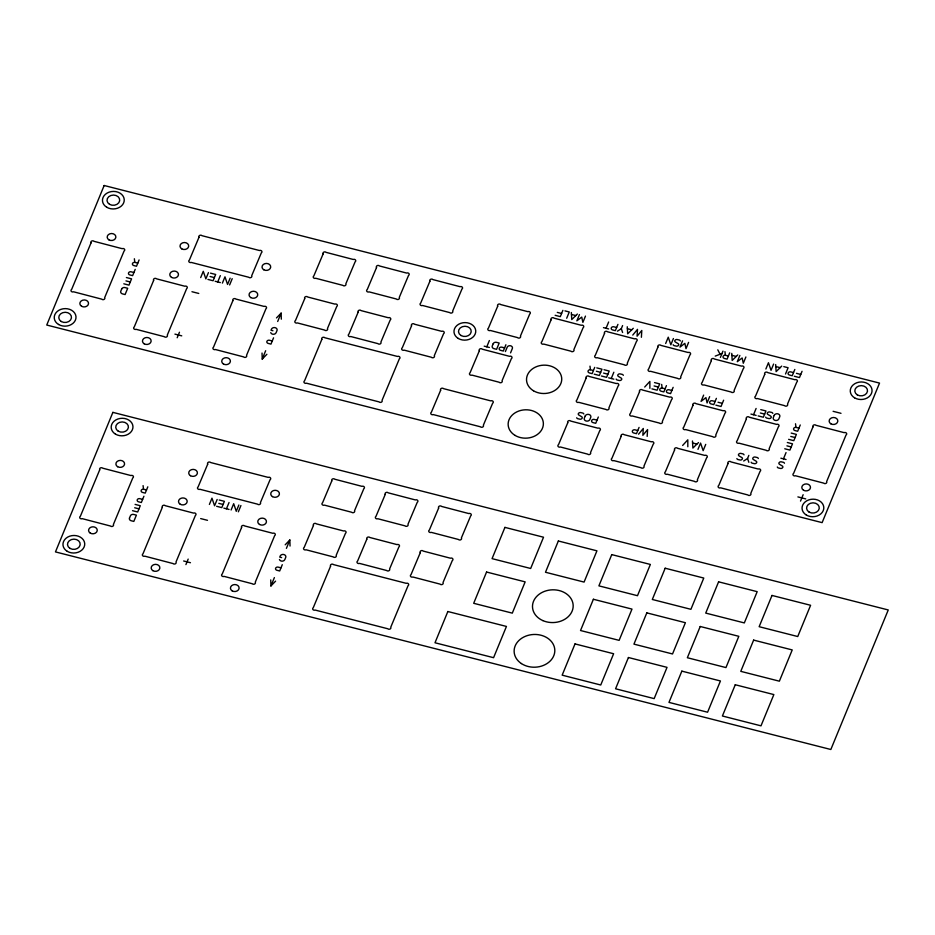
<?xml version="1.0" encoding="UTF-8"?>
<svg xmlns="http://www.w3.org/2000/svg" width="935" height="935" viewBox="0 0 935 935"><rect width="100%" height="100%" fill="white"/><g stroke="black" fill="none" stroke-linecap="round" stroke-linejoin="round"><path stroke-width="1.4" d="M641.387 337.29L641.807 330.464L637.074 336.191L637.506 329.365L632.761 335.092M647.172 436.4L647.593 429.574L642.859 435.301L643.292 428.475L638.547 434.202M135.201 269.373L132.618 275.65L129.778 274.925A2.045 1.648 -2.2 0 1 128.562 272.88A2.045 1.648 -2.2 0 1 131.064 271.793L133.904 272.517M139.093 259.953L136.51 266.241L133.67 265.517A2.045 1.648 -2.2 0 1 134.57 262.326L137.807 263.097M200.686 277.578L203.269 271.302L205.852 278.899L208.435 272.623M177.194 337.745L179.462 332.229M217.738 281.926L220.321 275.65M222.39 283.106L224.973 276.83L227.556 284.427L230.139 278.151M129.509 518.002L130.397 515.84A2.63 2.115 -2.2 0 1 133.728 514.46L136.405 515.138L133.822 521.414L131.145 520.737A2.723 2.197 -2.2 0 1 129.509 518.013M229.624 284.953L232.207 278.677M143.92 496.24L141.337 502.516L138.485 501.791A2.045 1.648 -2.2 0 1 137.281 499.746A2.045 1.648 -2.2 0 1 139.782 498.659L142.623 499.383M147.812 486.831L145.229 493.107L142.389 492.383A2.045 1.648 -2.2 0 1 143.277 489.192L146.526 489.963M262.034 353.044L262.221 359.087L265.657 350.73M277.683 321.488L281.131 313.132L281.318 319.162M273.558 337.827L270.975 344.115L268.135 343.39A2.045 1.648 -2.2 0 1 266.919 341.345A2.045 1.648 -2.2 0 1 269.42 340.246L272.26 340.971M209.393 504.444L211.976 498.168L214.571 505.765L217.154 499.489M185.913 564.611L188.18 559.095M226.457 508.792L229.04 502.516M231.109 509.984L233.692 503.696L236.274 511.293L238.857 505.017M238.343 511.819L240.926 505.543M270.741 579.91L270.928 585.953L274.376 577.596M286.402 548.354L289.85 539.998L290.037 546.04M282.276 564.693L279.694 570.981L276.842 570.256A2.045 1.648 -2.2 0 1 275.638 568.211A2.045 1.648 -2.2 0 1 278.139 567.113L280.979 567.837M486.784 346.815L489.367 340.539M505.905 344.746L503.322 351.034L500.482 350.309A2.045 1.648 -2.2 0 1 499.267 348.264A2.045 1.648 -2.2 0 1 501.768 347.166L504.619 347.89M505.391 351.56L507.167 347.236A2.723 2.186 -2.2 0 1 510.615 345.798A2.723 2.186 -2.2 0 1 512.333 348.545L510.557 352.869M562.893 310.35L560.31 316.626L555.145 315.305M566.692 318.251L569.275 311.974L564.962 310.876M579.431 314.569L576.848 320.845L581.734 317.082L582.879 322.376L585.462 316.1M606.055 328.29L608.638 322.002M594.718 367.361L592.135 373.638L589.295 372.913A2.045 1.648 -2.2 0 1 590.184 369.722L593.421 370.494M617.942 324.375L615.359 330.651L612.519 329.926A2.045 1.648 -2.2 0 1 611.303 327.893A2.045 1.648 -2.2 0 1 613.816 326.794L616.656 327.519M617.427 331.189L621.308 328.699L622.593 325.567M611.256 378.511L613.839 372.235M598.318 417.01L595.735 423.298L592.883 422.573A2.045 1.648 -2.2 0 1 591.68 420.528A2.045 1.648 -2.2 0 1 594.181 419.429L597.021 420.154M665.673 343.484L668.256 337.196L670.839 344.793L673.422 338.517M639.072 427.4L636.49 433.676L633.638 432.952A2.045 1.648 -2.2 0 1 632.434 430.906A2.045 1.648 -2.2 0 1 634.935 429.819L637.775 430.544M682.562 340.843L679.979 347.13L684.852 343.355L686.01 348.661L688.592 342.385M666.421 385.629L663.838 391.905L660.987 391.181A2.045 1.648 -2.2 0 1 661.887 387.99L665.124 388.761M673.142 387.335L670.559 393.612L667.707 392.887A2.045 1.648 -2.2 0 1 666.503 390.853A2.045 1.648 -2.2 0 1 669.004 389.755L671.844 390.479M703.634 395.108L701.051 401.384L705.937 397.62L707.082 402.927L709.665 396.65M720.382 357.415L722.965 351.139M729.686 352.857L727.103 359.133L724.263 358.409A2.045 1.648 -2.2 0 1 725.151 355.218L728.388 355.99M716.385 398.357L713.802 404.633L710.962 403.908A2.045 1.648 -2.2 0 1 709.747 401.875A2.045 1.648 -2.2 0 1 712.248 400.776L715.1 401.501M697.978 449.349L700.56 443.073L703.143 450.67L705.726 444.382M739.854 355.44L737.271 361.716L742.145 357.953L743.302 363.259L745.885 356.983M723.62 400.203L721.037 406.48L715.871 405.159M765.87 369.009L768.453 362.733L771.036 370.33L773.619 364.054M764.772 374.222L755.538 396.101A1.812 1.461 -2.2 0 0 757.455 398.544L784.477 405.615A1.812 1.461 -2.2 0 0 787.539 404.025L796.772 382.134A1.812 1.461 -2.2 0 0 794.855 379.703L767.834 372.633A1.812 1.461 -2.2 0 0 764.772 374.222M753.528 414.731L756.111 408.455M743.676 461.002L747.556 458.512L748.841 455.38M785.517 374.012L788.1 367.735L783.787 366.637M794.82 369.454L792.237 375.73L789.385 375.005A2.045 1.648 -2.2 0 1 788.182 372.96A2.045 1.648 -2.2 0 1 790.683 371.873L793.523 372.586M802.055 371.288L799.472 377.576L794.306 376.256M783.46 458.863L786.043 452.575M800.255 424.981L797.672 431.257L794.832 430.532A2.045 1.648 -2.2 0 1 795.72 427.342L798.969 428.125M800.512 501.102L803.142 494.72M644.706 387.032L649.872 381.41L649.883 388.352M682.644 445.446L687.809 439.824L687.809 446.755M276.479 317.935L281.131 313.132M262.221 359.087L266.872 354.283M285.198 544.801L289.85 539.998M270.928 585.953L275.58 581.149M577.374 314.031L571.764 319.548L571.343 312.5M633.287 328.29L627.677 333.795L627.256 326.747M737.785 354.914L732.187 360.431L731.754 353.383M698.492 442.547L692.893 448.052L692.461 441.004M781.718 366.111L776.12 371.627L775.688 364.58M715.217 356.106L721.995 353.512M571.484 314.464L575.785 315.562M627.397 328.711L631.698 329.81M731.895 355.347L736.207 356.445M775.84 366.543L780.141 367.642M557.295 312.395L561.608 313.494M796.456 373.334L800.757 374.432M603.472 327.624L608.638 328.945M833.108 411.318L840.997 413.317M596.787 367.887L601.953 369.196L599.37 375.484L594.204 374.164M604.022 369.722L609.188 371.043L606.605 377.319L601.439 376.01M654.535 382.59L659.701 383.911L657.118 390.187L651.94 388.878M760.763 409.635L765.94 410.956L763.357 417.232L758.18 415.911M596.355 371.242L600.667 372.34M603.589 373.088L607.902 374.187M654.103 385.956L658.404 387.055M718.022 402.249L722.334 403.347M760.342 413.001L764.643 414.088M210.504 273.149L215.669 274.458L213.086 280.745L207.921 279.425M484.201 346.16L489.367 347.469M608.673 377.845L613.839 379.166M750.945 414.076L756.111 415.385M210.071 276.503L214.384 277.601M215.155 281.271L220.321 282.58M791.209 433.08L796.386 434.401L793.792 440.677L788.626 439.356M790.776 436.446L795.089 437.545M787.34 442.5L792.506 443.821L789.923 450.097L784.757 448.777M191.956 291.72L198.769 293.45M126.389 277.531L131.566 278.852L128.983 285.128L123.806 283.808M786.908 445.855L791.209 446.953M125.968 280.897L130.269 281.996M780.877 458.197L786.043 459.517M272.938 330.733L271.033 330.254L271.466 329.202A2.91 2.337 -2.2 0 1 275.147 327.671A2.91 2.337 -2.2 0 1 276.982 330.604L276.117 332.708A2.805 2.256 -2.2 0 1 270.729 332.638M692.601 442.968L696.914 444.067M174.927 334.122L181.741 335.852M797.894 496.906L805.771 498.916M219.222 500.015L224.388 501.324L221.805 507.611L216.628 506.291M218.79 503.369L223.091 504.468M223.874 508.137L229.04 509.446M200.674 518.586L207.488 520.316M135.107 504.397L140.273 505.718L137.69 511.994L132.525 510.685M134.675 507.763L138.988 508.862M281.645 557.599L279.752 557.12L280.184 556.068A2.91 2.337 -2.2 0 1 283.866 554.537A2.91 2.337 -2.2 0 1 285.701 557.47L284.836 559.574A2.805 2.256 -2.2 0 1 279.436 559.504M183.646 560.988L190.448 562.718M717.799 349.819L720.067 354.26M747.556 458.512L748.841 462.311M621.308 328.699L622.605 332.498M795.521 423.777L795.954 427.353M724.952 351.642L725.373 355.218M661.676 384.414L662.109 388.002M589.985 366.146L590.406 369.722M134.359 258.75L134.792 262.326M143.078 485.616L143.511 489.192M616.177 379.072A2.151 1.73 -2.2 0 0 617.123 380.007L619.554 380.545A2.431 1.952 -2.2 0 0 621.05 380.159L621.658 379.493A1.66 1.332 -2.2 0 0 621.085 378.009L618.409 376.396A1.66 1.332 -2.2 0 1 617.836 374.923L618.444 374.245A2.431 1.963 -2.2 0 1 619.928 373.86L622.371 374.409A2.162 1.741 -2.2 0 1 623.318 375.344M758.32 458.489A2.162 1.741 -2.2 0 0 757.373 457.554L754.931 457.005A2.431 1.963 -2.2 0 0 753.435 457.39L752.839 458.068A1.671 1.344 -2.2 0 0 753.411 459.552L756.088 461.154A1.66 1.332 -2.2 0 1 756.66 462.638L756.053 463.304A2.431 1.952 -2.2 0 1 754.557 463.69L752.114 463.152A2.162 1.741 -2.2 0 1 751.167 462.217M673.165 344.699A2.151 1.73 -2.2 0 0 674.112 345.634L676.554 346.172A2.431 1.952 -2.2 0 0 678.05 345.786L678.658 345.12A1.66 1.332 -2.2 0 0 678.085 343.636L675.409 342.035A1.66 1.332 -2.2 0 1 674.836 340.55L675.432 339.884A2.431 1.963 -2.2 0 1 676.928 339.487L679.371 340.036A2.162 1.741 -2.2 0 1 680.318 340.971M777.312 466.997A2.162 1.741 -2.2 0 0 778.259 467.932L780.702 468.482A2.431 1.952 -2.2 0 0 782.186 468.096L782.794 467.418A1.66 1.332 -2.2 0 0 782.221 465.946L779.545 464.333A1.671 1.344 -2.2 0 1 778.972 462.848L779.58 462.182A2.431 1.963 -2.2 0 1 781.064 461.796L783.507 462.334A2.162 1.741 -2.2 0 1 784.453 463.269M576.696 417.746A2.162 1.741 -2.2 0 0 577.643 418.681L580.086 419.231A2.431 1.952 -2.2 0 0 581.57 418.833L582.178 418.167A1.66 1.332 -2.2 0 0 581.605 416.694L578.929 415.082A1.671 1.344 -2.2 0 1 578.356 413.597L578.964 412.931A2.431 1.963 -2.2 0 1 580.448 412.534L582.891 413.083A2.162 1.741 -2.2 0 1 583.837 414.018M744.026 454.842A2.162 1.741 -2.2 0 0 743.068 453.907L740.637 453.358A2.431 1.963 -2.2 0 0 739.141 453.755L738.533 454.422A1.671 1.344 -2.2 0 0 739.106 455.906L741.782 457.507A1.66 1.332 -2.2 0 1 742.355 458.992L741.747 459.658A2.431 1.952 -2.2 0 1 740.263 460.043L737.82 459.506A2.162 1.741 -2.2 0 1 736.874 458.571M765.683 417.127A2.151 1.73 -2.2 0 0 766.63 418.062L769.073 418.611A2.431 1.952 -2.2 0 0 770.557 418.225L771.165 417.548A1.66 1.332 -2.2 0 0 770.592 416.075L767.915 414.462A1.66 1.332 -2.2 0 1 767.343 412.99L767.951 412.312A2.431 1.963 -2.2 0 1 769.435 411.926L771.878 412.464A2.162 1.741 -2.2 0 1 772.824 413.399M493.189 343.741L492.289 345.903A2.735 2.197 -2.2 0 0 493.937 348.638L496.602 349.316L499.185 343.04L496.508 342.35A2.63 2.115 -2.2 0 0 493.189 343.741M121.69 288.973L120.802 291.136A2.723 2.197 -2.2 0 0 122.438 293.87L125.103 294.548L127.686 288.272L125.009 287.583A2.63 2.115 -2.2 0 0 121.69 288.973M104.159 185.504L46.75 325.041L822.122 522.63L879.531 383.093L104.159 185.504M91.011 242.913L71.668 289.359A1.812 1.461 -2.2 0 0 73.584 291.802L101.646 299.13A1.812 1.461 -2.2 0 0 104.708 297.552L124.039 251.106A1.812 1.461 -2.2 0 0 122.123 248.663L94.073 241.335A1.812 1.461 -2.2 0 0 91.011 242.913M153.62 280.453L134.278 326.899A1.812 1.461 -2.2 0 0 136.194 329.33L164.256 336.67A1.812 1.461 -2.2 0 0 167.307 335.081L186.649 288.635A1.812 1.461 -2.2 0 0 184.733 286.203L156.671 278.864A1.812 1.461 -2.2 0 0 153.62 280.453M112.878 412.37L55.469 551.907L830.841 749.496L888.25 609.959L112.878 412.37M99.729 469.779L80.387 516.225A1.812 1.461 -2.2 0 0 82.303 518.668L110.365 525.996A1.812 1.461 -2.2 0 0 113.416 524.418L132.758 477.972A1.812 1.461 -2.2 0 0 130.842 475.529L102.78 468.201A1.812 1.461 -2.2 0 0 99.729 469.779M198.98 237.291L189.408 260.012A1.812 1.461 -2.2 0 0 191.324 262.443L248.675 277.239A1.812 1.461 -2.2 0 0 251.725 275.661L261.309 252.929A1.812 1.461 -2.2 0 0 259.392 250.498L202.042 235.702A1.812 1.461 -2.2 0 0 198.991 237.291M232.873 300.649L213.542 347.095A1.812 1.461 -2.2 0 0 215.459 349.526L243.509 356.866A1.812 1.461 -2.2 0 0 246.571 355.277L265.914 308.83A1.812 1.461 -2.2 0 0 263.997 306.4L235.936 299.071A1.812 1.461 -2.2 0 0 232.885 300.649M162.339 507.319L142.997 553.765A1.812 1.461 -2.2 0 0 144.913 556.196L172.975 563.536A1.812 1.461 -2.2 0 0 176.025 561.947L195.368 515.501A1.812 1.461 -2.2 0 0 193.452 513.07L165.39 505.73A1.812 1.461 -2.2 0 0 162.339 507.319M207.699 464.157L198.126 486.878A1.812 1.461 -2.2 0 0 200.043 489.309L257.394 504.117A1.812 1.461 -2.2 0 0 260.444 502.527L270.028 479.807A1.812 1.461 -2.2 0 0 268.111 477.364L210.761 462.568A1.812 1.461 -2.2 0 0 207.699 464.157M304.728 298.616L295.495 320.495A1.812 1.461 -2.2 0 0 297.412 322.937L324.433 330.008A1.812 1.461 -2.2 0 0 327.495 328.419L336.729 306.528A1.812 1.461 -2.2 0 0 334.812 304.097L307.779 297.026A1.812 1.461 -2.2 0 0 304.728 298.616M323.101 253.958L313.868 275.848A1.812 1.461 -2.2 0 0 315.785 278.279L342.806 285.35A1.812 1.461 -2.2 0 0 345.856 283.772L355.101 261.882A1.812 1.461 -2.2 0 0 353.185 259.451L326.151 252.38A1.812 1.461 -2.2 0 0 323.101 253.958M241.592 527.515L222.261 573.961A1.812 1.461 -2.2 0 0 224.178 576.404L252.228 583.732A1.812 1.461 -2.2 0 0 255.29 582.154L274.621 535.708A1.812 1.461 -2.2 0 0 272.704 533.266L244.654 525.938A1.812 1.461 -2.2 0 0 241.592 527.515M321.85 339.358L304.576 380.779A1.812 1.461 -2.2 0 0 306.493 383.21L379.002 401.875A1.812 1.461 -2.2 0 0 382.064 400.297L399.339 358.865A1.812 1.461 -2.2 0 0 397.41 356.434L324.901 337.769A1.812 1.461 -2.2 0 0 321.85 339.358M358.14 312.22L348.907 334.111A1.812 1.461 -2.2 0 0 350.824 336.542L377.845 343.613A1.812 1.461 -2.2 0 0 380.907 342.035L390.14 320.144A1.812 1.461 -2.2 0 0 388.224 317.713L361.202 310.642A1.812 1.461 -2.2 0 0 358.14 312.22M376.513 267.574L367.28 289.453A1.812 1.461 -2.2 0 0 369.196 291.895L396.218 298.966A1.812 1.461 -2.2 0 0 399.28 297.377L408.513 275.498A1.812 1.461 -2.2 0 0 406.596 273.055L379.575 265.984A1.812 1.461 -2.2 0 0 376.513 267.574M313.447 525.482L304.214 547.361A1.812 1.461 -2.2 0 0 306.131 549.803L333.152 556.874A1.812 1.461 -2.2 0 0 336.203 555.285L345.436 533.394A1.812 1.461 -2.2 0 0 343.519 530.963L316.498 523.892A1.812 1.461 -2.2 0 0 313.447 525.482M331.82 480.824L322.587 502.714A1.812 1.461 -2.2 0 0 324.503 505.145L351.525 512.216A1.812 1.461 -2.2 0 0 354.575 510.639L363.808 488.748A1.812 1.461 -2.2 0 0 361.892 486.317L334.87 479.246A1.812 1.461 -2.2 0 0 331.82 480.824M411.552 325.836L402.319 347.715A1.812 1.461 -2.2 0 0 404.236 350.158L431.257 357.228A1.812 1.461 -2.2 0 0 434.319 355.639L443.552 333.76A1.812 1.461 -2.2 0 0 441.636 331.317L414.614 324.246A1.812 1.461 -2.2 0 0 411.552 325.836M429.925 281.178L420.692 303.069A1.812 1.461 -2.2 0 0 422.608 305.5L449.63 312.57A1.812 1.461 -2.2 0 0 452.692 310.993L461.925 289.102A1.812 1.461 -2.2 0 0 460.008 286.671L432.987 279.6A1.812 1.461 -2.2 0 0 429.925 281.178M330.558 566.224L313.295 607.645A1.812 1.461 -2.2 0 0 315.212 610.076L387.721 628.741A1.812 1.461 -2.2 0 0 390.772 627.163L408.046 585.731A1.812 1.461 -2.2 0 0 406.129 583.3L333.62 564.635A1.812 1.461 -2.2 0 0 330.569 566.224M366.859 539.086L357.626 560.977A1.812 1.461 -2.2 0 0 359.543 563.408L386.564 570.479A1.812 1.461 -2.2 0 0 389.615 568.901L398.859 547.01A1.812 1.461 -2.2 0 0 396.943 544.579L369.909 537.508A1.812 1.461 -2.2 0 0 366.859 539.086M385.232 494.44L375.999 516.33A1.812 1.461 -2.2 0 0 377.915 518.761L404.937 525.832A1.812 1.461 -2.2 0 0 407.987 524.243L417.232 502.364A1.812 1.461 -2.2 0 0 415.315 499.921L388.282 492.85A1.812 1.461 -2.2 0 0 385.232 494.44M440.63 390.281L431.397 412.171A1.812 1.461 -2.2 0 0 433.314 414.602L480.321 426.769A1.812 1.461 -2.2 0 0 483.372 425.18L492.605 403.301A1.812 1.461 -2.2 0 0 490.688 400.858L443.681 388.691A1.812 1.461 -2.2 0 0 440.63 390.281M479.328 350.812L470.095 372.703A1.812 1.461 -2.2 0 0 472.011 375.134L499.033 382.205A1.812 1.461 -2.2 0 0 502.095 380.615L511.328 358.736A1.812 1.461 -2.2 0 0 509.411 356.293L482.39 349.223A1.812 1.461 -2.2 0 0 479.328 350.812M497.7 306.166L488.467 328.045A1.812 1.461 -2.2 0 0 490.384 330.487L517.406 337.558A1.812 1.461 -2.2 0 0 520.468 335.969L529.701 314.078A1.812 1.461 -2.2 0 0 527.784 311.647L500.763 304.576A1.812 1.461 -2.2 0 0 497.7 306.166M420.271 552.702L411.038 574.593A1.812 1.461 -2.2 0 0 412.954 577.024L439.976 584.094A1.812 1.461 -2.2 0 0 443.038 582.505L452.271 560.626A1.812 1.461 -2.2 0 0 450.354 558.183L423.333 551.112A1.812 1.461 -2.2 0 0 420.271 552.702M438.644 508.056L429.41 529.935A1.812 1.461 -2.2 0 0 431.327 532.377L458.349 539.448A1.812 1.461 -2.2 0 0 461.411 537.859L470.644 515.968A1.812 1.461 -2.2 0 0 468.727 513.537L441.706 506.466A1.812 1.461 -2.2 0 0 438.644 508.056M551.112 319.77L541.879 341.661A1.812 1.461 -2.2 0 0 543.796 344.092L570.817 351.163A1.812 1.461 -2.2 0 0 573.88 349.585L583.113 327.694A1.812 1.461 -2.2 0 0 581.196 325.263L554.174 318.192A1.812 1.461 -2.2 0 0 551.112 319.77M447.853 611.513L434.997 642.766L493.575 657.691L506.443 626.438L447.853 611.513M486.562 572.033L473.694 603.297L512.298 613.138L525.154 581.874L486.562 572.033M504.935 527.387L492.067 558.639L530.671 568.48L543.527 537.216L504.935 527.387M567.79 422.69L558.557 444.569A1.812 1.461 -2.2 0 0 560.474 447.012L587.496 454.083A1.812 1.461 -2.2 0 0 590.546 452.493L599.779 430.603A1.812 1.461 -2.2 0 0 597.862 428.172L570.841 421.101A1.812 1.461 -2.2 0 0 567.79 422.69M586.163 378.032L576.93 399.923A1.812 1.461 -2.2 0 0 578.847 402.354L605.868 409.425A1.812 1.461 -2.2 0 0 608.919 407.847L618.152 385.956A1.812 1.461 -2.2 0 0 616.235 383.525L589.214 376.454A1.812 1.461 -2.2 0 0 586.163 378.032M604.536 333.386L595.303 355.277A1.812 1.461 -2.2 0 0 597.22 357.708L624.241 364.779A1.812 1.461 -2.2 0 0 627.292 363.189L636.525 341.31A1.812 1.461 -2.2 0 0 634.608 338.867L607.586 331.796A1.812 1.461 -2.2 0 0 604.536 333.386M585.216 415.993L584.363 418.085A2.91 2.337 -2.2 0 0 586.198 421.019A2.91 2.337 -2.2 0 0 589.88 419.488L590.733 417.396A2.91 2.337 -2.2 0 0 588.886 414.462A2.91 2.337 -2.2 0 0 585.216 415.993M558.347 540.991L545.491 572.255L584.083 582.084L596.939 550.832L558.347 540.991M621.202 436.294L611.969 458.185A1.812 1.461 -2.2 0 0 613.886 460.616L640.907 467.687A1.812 1.461 -2.2 0 0 643.958 466.109L653.203 444.218A1.812 1.461 -2.2 0 0 651.286 441.787L624.253 434.717A1.812 1.461 -2.2 0 0 621.202 436.294M639.575 391.648L630.342 413.539A1.812 1.461 -2.2 0 0 632.259 415.97L659.28 423.041A1.812 1.461 -2.2 0 0 662.331 421.451L671.575 399.572A1.812 1.461 -2.2 0 0 669.659 397.13L642.625 390.059A1.812 1.461 -2.2 0 0 639.575 391.648M657.948 347.002L648.715 368.881A1.812 1.461 -2.2 0 0 650.631 371.312L677.653 378.394A1.812 1.461 -2.2 0 0 680.703 376.805L689.948 354.914A1.812 1.461 -2.2 0 0 688.031 352.483L660.998 345.412A1.812 1.461 -2.2 0 0 657.948 346.99M575.013 643.911L562.157 675.163L600.749 685.004L613.617 653.74L575.013 643.911M593.386 599.265L580.53 630.517L619.122 640.358L631.99 609.094L593.386 599.265M611.759 554.607L598.903 585.859L637.495 595.7L650.363 564.448L611.759 554.607M674.614 449.91L665.381 471.801A1.812 1.461 -2.2 0 0 667.298 474.232L694.319 481.303A1.812 1.461 -2.2 0 0 697.381 479.713L706.615 457.834A1.812 1.461 -2.2 0 0 704.698 455.392L677.676 448.321A1.812 1.461 -2.2 0 0 674.614 449.91M692.987 405.264L683.754 427.143A1.812 1.461 -2.2 0 0 685.671 429.574L712.692 436.657A1.812 1.461 -2.2 0 0 715.754 435.067L724.987 413.176A1.812 1.461 -2.2 0 0 723.071 410.745L696.049 403.675A1.812 1.461 -2.2 0 0 692.987 405.264M711.36 360.606L702.127 382.497A1.812 1.461 -2.2 0 0 704.043 384.928L731.065 391.999A1.812 1.461 -2.2 0 0 734.127 390.421L743.36 368.53A1.812 1.461 -2.2 0 0 741.443 366.099L714.422 359.017A1.812 1.461 -2.2 0 0 711.36 360.606M628.425 657.515L615.569 688.779L654.161 698.62L667.029 667.356L628.425 657.515M646.81 612.869L633.942 644.133L672.534 653.962L685.402 622.71L646.81 612.869M665.182 568.223L652.314 599.475L690.907 609.316L703.774 578.052L665.182 568.223M728.026 463.526L718.793 485.405A1.812 1.461 -2.2 0 0 720.71 487.848L747.731 494.919A1.812 1.461 -2.2 0 0 750.793 493.329L760.026 471.439A1.812 1.461 -2.2 0 0 758.11 469.008L731.088 461.937A1.812 1.461 -2.2 0 0 728.026 463.526M746.399 418.868L737.166 440.759A1.812 1.461 -2.2 0 0 739.082 443.19L766.104 450.261A1.812 1.461 -2.2 0 0 769.166 448.683L778.399 426.792A1.812 1.461 -2.2 0 0 776.482 424.361L749.461 417.279A1.812 1.461 -2.2 0 0 746.399 418.868M774.203 415.374L773.35 417.466A2.91 2.337 -2.2 0 0 775.185 420.399A2.91 2.337 -2.2 0 0 778.855 418.868L779.72 416.776A2.91 2.337 -2.2 0 0 777.885 413.843A2.91 2.337 -2.2 0 0 774.203 415.374M681.849 671.131L668.981 702.395L707.585 712.225L720.441 680.972L681.849 671.131M700.221 626.485L687.354 657.737L725.957 667.578L738.814 636.314L700.221 626.485M718.594 581.827L705.726 613.091L744.33 622.92L757.186 591.668L718.594 581.827M812.971 426.886L793.628 473.332A1.812 1.461 -2.2 0 0 795.545 475.775L823.606 483.103A1.812 1.461 -2.2 0 0 826.657 481.525L846 435.079A1.812 1.461 -2.2 0 0 844.083 432.636L816.021 425.308A1.812 1.461 -2.2 0 0 812.971 426.886M735.261 684.747L722.404 716L760.996 725.84L773.853 694.576L735.261 684.747M753.633 640.101L740.777 671.353L779.369 681.183L792.226 649.93L753.633 640.101M772.006 595.443L759.15 626.695L797.742 636.536L810.598 605.284L772.006 595.443M232.149 590.862A4.336 3.495 -2.2 0 0 239.079 588.419A4.336 3.495 -2.2 0 0 233.095 584.842A4.336 3.495 -2.2 0 0 232.149 590.862M259.486 524.442A4.336 3.495 -2.2 0 0 266.417 521.999A4.336 3.495 -2.2 0 0 260.421 518.422A4.336 3.495 -2.2 0 0 259.486 524.442M90.286 533.125A4.336 3.495 -2.2 0 0 97.217 530.683A4.336 3.495 -2.2 0 0 91.221 527.106A4.336 3.495 -2.2 0 0 90.286 533.125M117.611 466.705A4.336 3.495 -2.2 0 0 124.542 464.263A4.336 3.495 -2.2 0 0 118.558 460.686A4.336 3.495 -2.2 0 0 117.611 466.705M152.896 570.666A4.336 3.495 -2.2 0 0 159.827 568.223A4.336 3.495 -2.2 0 0 153.831 564.646A4.336 3.495 -2.2 0 0 152.896 570.666M180.221 504.245A4.336 3.495 -2.2 0 0 187.152 501.803A4.336 3.495 -2.2 0 0 181.156 498.226A4.336 3.495 -2.2 0 0 180.221 504.245M272.459 496.614A4.336 3.495 -2.2 0 0 279.39 494.171A4.336 3.495 -2.2 0 0 273.394 490.594A4.336 3.495 -2.2 0 0 272.459 496.614M190.436 475.705A4.336 3.495 -2.2 0 0 197.367 473.274A4.336 3.495 -2.2 0 0 191.383 469.686A4.336 3.495 -2.2 0 0 190.436 475.705M67.262 551.334A10.904 8.777 -2.2 0 0 84.653 545.21A10.904 8.777 -2.2 0 0 69.611 536.222A10.904 8.777 -2.2 0 0 67.262 551.334M69.996 548.389A6.358 5.119 -2.2 0 0 80.153 544.813A6.358 5.119 -2.2 0 0 71.376 539.577A6.358 5.119 -2.2 0 0 69.996 548.389M115.484 434.132A10.904 8.777 -2.2 0 0 132.887 427.996A10.904 8.777 -2.2 0 0 117.845 419.02A10.904 8.777 -2.2 0 0 115.484 434.132M118.231 431.175A6.358 5.119 -2.2 0 0 128.375 427.599A6.358 5.119 -2.2 0 0 119.61 422.363A6.358 5.119 -2.2 0 0 118.231 431.175M515.103 435.429A17.625 14.189 -2.2 0 0 543.235 425.518A17.625 14.189 -2.2 0 0 518.925 410.991A17.625 14.189 -2.2 0 0 515.103 435.429M533.476 390.772A17.625 14.189 -2.2 0 0 561.608 380.861A17.625 14.189 -2.2 0 0 537.298 366.345A17.625 14.189 -2.2 0 0 533.476 390.772M144.177 343.8A4.336 3.495 -2.2 0 0 151.108 341.357A4.336 3.495 -2.2 0 0 145.112 337.78A4.336 3.495 -2.2 0 0 144.177 343.8M171.502 277.379A4.336 3.495 -2.2 0 0 178.433 274.937A4.336 3.495 -2.2 0 0 172.449 271.36A4.336 3.495 -2.2 0 0 171.502 277.379M263.74 269.748A4.336 3.495 -2.2 0 0 270.671 267.305A4.336 3.495 -2.2 0 0 264.687 263.728A4.336 3.495 -2.2 0 0 263.74 269.748M181.729 248.839A4.336 3.495 -2.2 0 0 188.66 246.396A4.336 3.495 -2.2 0 0 182.664 242.819A4.336 3.495 -2.2 0 0 181.729 248.839M806.344 515.033A10.904 8.777 -2.2 0 0 823.735 508.897A10.904 8.777 -2.2 0 0 808.705 499.921A10.904 8.777 -2.2 0 0 806.344 515.033M809.091 512.076A6.358 5.119 -2.2 0 0 819.235 508.511A6.358 5.119 -2.2 0 0 810.458 503.264A6.358 5.119 -2.2 0 0 809.091 512.076M58.543 324.468A10.904 8.777 -2.2 0 0 75.934 318.344A10.904 8.777 -2.2 0 0 60.904 309.356A10.904 8.777 -2.2 0 0 58.543 324.468M61.289 321.523A6.358 5.119 -2.2 0 0 71.434 317.947A6.358 5.119 -2.2 0 0 62.657 312.711A6.358 5.119 -2.2 0 0 61.289 321.523M106.765 207.266A10.904 8.777 -2.2 0 0 124.168 201.13A10.904 8.777 -2.2 0 0 109.126 192.154A10.904 8.777 -2.2 0 0 106.765 207.266M109.512 204.309A6.358 5.119 -2.2 0 0 119.668 200.733A6.358 5.119 -2.2 0 0 110.891 195.497A6.358 5.119 -2.2 0 0 109.512 204.309M854.567 397.819A10.904 8.777 -2.2 0 0 871.969 391.695A10.904 8.777 -2.2 0 0 856.928 382.707A10.904 8.777 -2.2 0 0 854.567 397.819M857.313 394.874A6.358 5.119 -2.2 0 0 867.47 391.298A6.358 5.119 -2.2 0 0 858.692 386.061A6.358 5.119 -2.2 0 0 857.313 394.874M458.279 338.458A10.904 8.777 -2.2 0 0 475.67 332.334A10.904 8.777 -2.2 0 0 460.639 323.346A10.904 8.777 -2.2 0 0 458.279 338.458M461.025 335.513A6.358 5.119 -2.2 0 0 471.17 331.937A6.358 5.119 -2.2 0 0 462.393 326.689A6.358 5.119 -2.2 0 0 461.025 335.513M803.527 490.232A4.336 3.495 -2.2 0 0 810.458 487.789A4.336 3.495 -2.2 0 0 804.462 484.213A4.336 3.495 -2.2 0 0 803.527 490.232M830.853 423.812A4.336 3.495 -2.2 0 0 837.783 421.381A4.336 3.495 -2.2 0 0 831.799 417.793A4.336 3.495 -2.2 0 0 830.853 423.812M223.442 363.995A4.336 3.495 -2.2 0 0 230.372 361.553A4.336 3.495 -2.2 0 0 224.377 357.976A4.336 3.495 -2.2 0 0 223.442 363.995M250.767 297.575A4.336 3.495 -2.2 0 0 257.698 295.133A4.336 3.495 -2.2 0 0 251.702 291.556A4.336 3.495 -2.2 0 0 250.767 297.575M81.567 306.259A4.336 3.495 -2.2 0 0 88.498 303.817A4.336 3.495 -2.2 0 0 82.514 300.24A4.336 3.495 -2.2 0 0 81.567 306.259M108.904 239.839A4.336 3.495 -2.2 0 0 115.835 237.397A4.336 3.495 -2.2 0 0 109.839 233.82A4.336 3.495 -2.2 0 0 108.904 239.839M521.391 663.558A20.348 16.374 -2.2 0 0 554.502 653.425A20.348 16.374 -2.2 0 0 527.527 635.531A20.348 16.374 -2.2 0 0 521.391 663.558M542.896 620.618A20.348 16.374 -2.2 0 0 573.178 605.705A20.348 16.374 -2.2 0 0 542.44 592.252A20.348 16.374 -2.2 0 0 542.896 620.618"/></g></svg>
